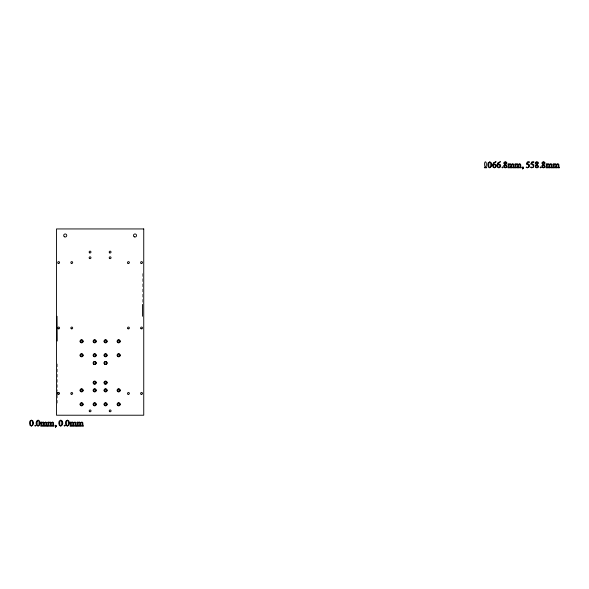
<?xml version="1.0" encoding="UTF-8"?>
<svg xmlns="http://www.w3.org/2000/svg" width="589" height="589" viewBox="0 0 589 589"><rect width="100%" height="100%" fill="white"/><g stroke="black" fill="none" stroke-linecap="round" stroke-linejoin="round"><path stroke-width="0.44" stroke-dasharray="2.94 2.21" d="M57.427 363.928L57.648 391.42M57.678 395.086L57.759 404.253M142.464 273.546L142.472 304.454"/><path stroke-width="0.88" d="M81.569 341.325L82.88 341.325A1.311 1.311 0 0 1 80.921 342.459A1.311 1.311 0 0 1 80.921 340.192A1.311 1.311 0 0 1 82.88 341.325M94.66 341.325L95.97 341.325A1.311 1.311 0 0 1 94.004 342.459A1.311 1.311 0 0 1 94.004 340.192A1.311 1.311 0 0 1 95.97 341.325M105.564 341.325L106.874 341.325M118.654 341.325L119.965 341.325M81.569 355.285L82.88 355.285M94.66 355.285L95.97 355.285M105.564 355.285L106.874 355.285M118.654 355.285L119.965 355.285M94.66 363.008L95.97 363.008A1.311 1.311 0 0 1 94.004 364.142A1.311 1.311 0 0 1 94.004 361.874A1.311 1.311 0 0 1 95.97 363.008M105.564 363.008L106.874 363.008M94.66 382.636L95.97 382.636A1.311 1.311 0 0 1 94.004 383.77A1.311 1.311 0 0 1 94.004 381.503A1.311 1.311 0 0 1 95.97 382.636M105.564 382.636L106.874 382.636A1.311 1.311 0 0 1 104.916 383.77A1.311 1.311 0 0 1 104.916 381.503A1.311 1.311 0 0 1 106.874 382.636M81.569 390.36L82.88 390.36A1.311 1.311 0 0 1 80.921 391.494A1.311 1.311 0 0 1 80.921 389.226A1.311 1.311 0 0 1 82.88 390.36M94.66 390.36L95.97 390.36A1.311 1.311 0 0 1 94.004 391.494A1.311 1.311 0 0 1 94.004 389.226A1.311 1.311 0 0 1 95.97 390.36M105.564 390.36L106.874 390.36A1.311 1.311 0 0 1 104.916 391.494A1.311 1.311 0 0 1 104.916 389.226A1.311 1.311 0 0 1 106.874 390.36M118.654 390.36L119.965 390.36A1.311 1.311 0 0 1 117.999 391.494A1.311 1.311 0 0 1 117.999 389.226A1.311 1.311 0 0 1 119.965 390.36M81.569 404.319L82.88 404.319A1.311 1.311 0 0 1 80.921 405.453A1.311 1.311 0 0 1 80.921 403.185A1.311 1.311 0 0 1 82.88 404.319M94.66 404.319L95.97 404.319A1.311 1.311 0 0 1 94.004 405.453A1.311 1.311 0 0 1 94.004 403.185A1.311 1.311 0 0 1 95.97 404.319M105.564 404.319L106.874 404.319A1.311 1.311 0 0 1 104.916 405.453A1.311 1.311 0 0 1 104.916 403.185A1.311 1.311 0 0 1 106.874 404.319M118.654 404.319L119.965 404.319A1.311 1.311 0 0 1 117.999 405.453A1.311 1.311 0 0 1 117.999 403.185A1.311 1.311 0 0 1 119.965 404.319M57.037 316.271L57.236 341.016M57.656 392.34L57.67 394.174M142.472 304.454L142.472 316.271M30.451 421.54L30.451 424.794L31.489 425.899L32.366 425.199L32.461 421.503L31.46 420.332L30.451 421.54M37.1 421.54L37.1 424.794L38.145 425.899L39.014 425.199L39.11 421.503L38.108 420.332L37.1 421.54M59.754 421.54L59.761 424.794L60.8 425.899L61.668 425.199L61.764 421.503L60.763 420.332L59.754 421.54M66.402 421.54L66.41 424.794L67.448 425.899L68.317 425.199L68.412 421.503L67.411 420.332L66.402 421.54M488.745 163.249L488.752 166.51L489.79 167.607L490.659 166.915L490.755 163.219L489.754 162.049L488.745 163.249M43.615 425.022L43.498 425.744C41.444 426.259 46.487 426.259 44.44 425.751L44.315 422.998L45.272 422.468L45.898 422.821L45.868 425.781C43.895 426.222 48.791 426.222 46.833 425.795L46.568 422.571L45.633 422.004L44.234 422.755L43.299 422.004L41.915 422.696C42.636 421.216 39.566 422.747 41.134 422.674L41.046 425.832C39.191 426.208 44.05 426.193 42.062 425.81L41.952 422.99L42.401 422.615L43.527 422.895L43.615 425.022M50.507 425.022L50.396 425.744C48.342 426.259 53.385 426.259 51.339 425.751L51.214 422.998L52.163 422.468L52.796 422.821L52.767 425.781C50.794 426.222 55.683 426.222 53.732 425.795L53.459 422.571L52.531 422.004L51.133 422.755L50.19 422.004L48.813 422.696C49.528 421.216 46.457 422.747 48.033 422.674L47.945 425.832C46.089 426.208 50.941 426.193 48.961 425.81L48.843 422.99L49.299 422.615L50.418 422.895L50.507 425.022M72.918 425.022L72.8 425.744C70.754 426.259 75.79 426.259 73.743 425.751L73.625 422.998L74.575 422.468L75.201 422.821L75.171 425.781C73.198 426.222 78.094 426.222 76.136 425.795L75.871 422.571L74.936 422.004L73.537 422.755L72.602 422.004L71.217 422.696C71.939 421.216 68.869 422.747 70.437 422.674L70.349 425.832C68.493 426.208 73.353 426.193 71.372 425.81L71.254 422.99L71.703 422.615L72.83 422.895L72.918 425.022M79.809 425.022L79.699 425.744C77.645 426.259 82.688 426.259 80.641 425.751L80.516 422.998L81.466 422.468L82.099 422.821L82.07 425.781C80.097 426.222 84.993 426.222 83.034 425.795L82.762 422.571L81.834 422.004L80.435 422.755L79.493 422.004L78.116 422.696C78.838 421.216 75.767 422.747 77.336 422.674L77.247 425.832C75.392 426.208 80.244 426.193 78.263 425.81L78.153 422.99L78.602 422.615L79.729 422.895L79.809 425.022M510.773 166.739L510.663 167.46C508.609 167.975 513.652 167.968 511.598 167.46L511.48 164.714L512.43 164.184L513.056 164.537L513.026 167.497C511.053 167.939 515.949 167.931 513.998 167.512L513.726 164.287L512.791 163.72L511.399 164.471L510.457 163.72L509.073 164.405C509.794 162.932 506.724 164.464 508.292 164.383L508.204 167.548C506.349 167.917 511.208 167.909 509.227 167.526L509.11 164.706L509.559 164.324L510.685 164.603L510.773 166.739M517.665 166.739L517.554 167.46C515.5 167.975 520.543 167.968 518.497 167.46L518.372 164.714L519.329 164.184L519.954 164.537L519.925 167.497C517.952 167.939 522.848 167.931 520.89 167.512L520.617 164.287L519.689 163.72L518.291 164.471L517.356 163.72L515.971 164.405C516.693 162.947 513.615 164.464 515.191 164.383L515.103 167.548C513.247 167.917 518.099 167.909 516.119 167.526L516.008 164.706L516.457 164.324L517.584 164.603L517.665 166.739M548.941 166.739L548.83 167.46C546.776 167.975 551.819 167.968 549.773 167.46L549.647 164.714L550.597 164.184L551.223 164.537L551.201 167.497C549.228 167.939 554.116 167.931 552.165 167.512L551.893 164.287L550.965 163.72L549.566 164.471L548.624 163.72L547.247 164.405C547.961 162.947 544.891 164.464 546.459 164.383L546.371 167.548C544.516 167.917 549.375 167.909 547.395 167.526L547.277 164.706L547.726 164.324L548.852 164.603L548.941 166.739M555.839 166.739L555.721 167.46C553.667 167.975 558.711 167.968 556.664 167.46L556.539 164.714L557.496 164.184L558.122 164.537L558.092 167.497C556.119 167.939 561.015 167.931 559.057 167.512L558.792 164.287L557.857 163.72L556.458 164.471L555.523 163.72L554.139 164.405C554.86 162.947 551.783 164.464 553.358 164.383L553.27 167.548C551.414 167.917 556.274 167.909 554.286 167.526L554.175 164.706L554.624 164.324L555.751 164.603L555.839 166.739M33.463 423.079L33.198 424.706L31.438 426.141L30.039 425.361L29.45 423.116L29.84 421.194L31.482 420.097L33.028 421.142L33.463 423.079M40.111 423.079L39.846 424.706L38.086 426.141L36.687 425.361L36.098 423.116L36.496 421.194L38.13 420.097L39.677 421.142L40.111 423.079M62.765 423.079L62.5 424.706L60.748 426.141L59.342 425.361L58.753 423.116L59.15 421.194L60.785 420.097L62.331 421.142L62.765 423.079M69.414 423.079L69.149 424.706L67.396 426.141L65.99 425.361L65.401 423.116L65.799 421.194L67.433 420.097L68.979 421.142L69.414 423.079M491.756 164.795L491.491 166.422L489.739 167.85L488.333 167.077L487.744 164.832L488.141 162.91L489.776 161.813L491.322 162.858L491.756 164.795M493.354 164.765L493.523 166.923L494.473 167.6L495.224 167.166L495.275 165.111L494.245 164.368L493.354 164.765M497.786 164.765L497.955 166.923L498.905 167.6L499.656 167.166L499.708 165.111L498.677 164.368L497.786 164.765M504.493 165.612L504.633 167.276L506.165 167.35L506.15 165.892L505.038 165.001L504.493 165.612M536.019 165.612L536.152 167.276L537.683 167.35L537.669 165.892L536.557 165.001L536.019 165.612M542.668 165.612L542.8 167.276L544.332 167.35L544.317 165.892L543.205 165.001L542.668 165.612M526.411 164.022L527.81 164.405L529.003 166.017L528.635 167.099L527.759 167.534L526.5 166.982L526.117 167.305L527.236 167.865L528.959 167.224L529.482 164.817L527.067 163.359L527.435 162.601C530.048 163.381 530.38 160.664 527.376 161.909L526.426 163.978M530.844 164.022L532.242 164.405L533.435 166.017L533.067 167.099L532.191 167.534L530.932 166.982L530.549 167.305L531.668 167.865L533.391 167.224L533.914 164.817L531.499 163.359L531.867 162.601C534.481 163.381 534.812 160.664 531.808 161.909L530.858 163.978M485.122 166.989L484.961 167.497C482.325 167.931 488.627 167.887 486.058 167.541C487.537 158.765 483.002 161.231 485.122 166.989M506.297 163.028L505.465 164.316L504.361 162.903L505.274 162.041L506.297 163.028M537.816 163.028L536.984 164.316L535.88 162.903L536.793 162.041L537.816 163.028M544.464 163.028L543.632 164.316L542.528 162.903L543.441 162.041L544.464 163.028M56.073 426.186L55.418 427.319L56.419 425.965L56.198 425.368L55.3 425.317L55.329 426.002L56.073 426.186M523.231 167.902L522.583 169.036L523.577 167.681L523.363 167.085L522.458 167.033L522.487 167.718L523.231 167.902M496.247 165.803L495.739 167.232L494.414 167.865L493.03 167.151L492.404 165.251L493.611 162.63C499.376 160.79 493.287 162.034 493.464 164.346L494.62 163.963L495.776 164.441L496.247 165.803M500.679 165.803L500.171 167.232L498.846 167.865L497.462 167.151L496.836 165.251L498.044 162.63C503.809 160.79 497.72 162.034 497.896 164.346L499.052 163.963L500.208 164.441L500.679 165.803M504 165.472L503.654 166.444L504.155 167.475L505.369 167.865L506.621 167.438L507.092 166.392L505.723 164.493L506.923 163.05L506.511 162.181L505.406 161.798L504.177 162.196L503.698 163.168L504.802 164.817L504 165.472M535.526 165.472L535.173 166.444L535.673 167.475L536.888 167.865L538.147 167.438L538.611 166.392L537.242 164.493L538.442 163.05L538.037 162.181L536.925 161.798L535.696 162.196L535.217 163.168L536.321 164.817L535.526 165.472M542.174 165.472L541.821 166.444L542.322 167.475L543.537 167.865L544.796 167.438L545.259 166.392L543.89 164.493L545.09 163.05L544.685 162.181L543.573 161.798L542.344 162.196L541.865 163.168L542.97 164.817L542.174 165.472M35.738 425.663L35.252 426.156L34.758 425.663L35.252 425.177L35.738 425.663M65.04 425.663L64.554 426.156L64.061 425.663L64.554 425.177L65.04 425.663M502.896 167.379L502.41 167.872L501.916 167.379L502.41 166.893L502.896 167.379M541.07 167.379L540.577 167.872L540.084 167.379L540.577 166.893L541.07 167.379M143.738 228.944L56.485 228.944L56.485 415.223L143.738 415.223L143.738 228.944M58.083 394.115A0.913 0.913 0 0 0 59.57 393.57A0.913 0.913 0 0 0 58.355 392.554A0.913 0.913 0 0 0 58.083 394.115M104.525 342.445A1.524 1.524 0 0 0 107.058 341.664A1.524 1.524 0 0 0 105.114 339.868A1.524 1.524 0 0 0 104.525 342.445M141.051 328.736A0.913 0.913 0 0 0 142.472 328.036A0.913 0.913 0 0 0 141.154 327.153A0.913 0.913 0 0 0 141.051 328.736M58.164 263.298A0.913 0.913 0 0 0 59.585 262.598A0.913 0.913 0 0 0 58.259 261.715A0.913 0.913 0 0 0 58.164 263.298M93.739 342.54A1.524 1.524 0 0 0 96.176 341.517A1.524 1.524 0 0 0 94.071 339.919A1.524 1.524 0 0 0 93.739 342.54M93.754 364.238A1.524 1.524 0 0 0 96.176 363.177A1.524 1.524 0 0 0 94.049 361.609A1.524 1.524 0 0 0 93.754 364.238M89.602 252.85A0.913 0.913 0 0 0 90.971 252.055A0.913 0.913 0 0 0 89.602 251.26A0.913 0.913 0 0 0 89.602 252.85M117.881 405.637A1.524 1.524 0 0 0 120.178 404.326A1.524 1.524 0 0 0 117.896 402.994A1.524 1.524 0 0 0 117.881 405.637M127.923 263.276A0.913 0.913 0 0 0 129.381 262.642A0.913 0.913 0 0 0 128.1 261.7A0.913 0.913 0 0 0 127.923 263.276M71.151 394.1A0.913 0.913 0 0 0 72.653 393.599A0.913 0.913 0 0 0 71.468 392.546A0.913 0.913 0 0 0 71.151 394.1M71.284 328.758A0.913 0.913 0 0 0 72.675 327.992A0.913 0.913 0 0 0 71.313 327.175A0.913 0.913 0 0 0 71.284 328.758M89.58 411.623A0.913 0.913 0 0 0 91.015 410.945A0.913 0.913 0 0 0 89.712 410.04A0.913 0.913 0 0 0 89.58 411.623M134.248 236.815A1.524 1.524 0 0 0 136.538 235.49A1.524 1.524 0 0 0 134.248 234.164A1.524 1.524 0 0 0 134.248 236.815M80.759 356.581A1.524 1.524 0 0 0 83.101 355.336A1.524 1.524 0 0 0 80.855 353.937A1.524 1.524 0 0 0 80.759 356.581M128.012 394.21A0.913 0.913 0 0 0 129.389 393.415A0.913 0.913 0 0 0 128.012 392.62A0.913 0.913 0 0 0 128.012 394.21M89.432 258.416A0.913 0.913 0 0 0 90.949 257.938A0.913 0.913 0 0 0 89.778 256.87A0.913 0.913 0 0 0 89.432 258.416M109.635 258.512A0.913 0.913 0 0 0 111.041 257.776A0.913 0.913 0 0 0 109.701 256.922A0.913 0.913 0 0 0 109.635 258.512M80.7 342.577A1.524 1.524 0 0 0 83.093 341.458A1.524 1.524 0 0 0 80.929 339.941A1.524 1.524 0 0 0 80.7 342.577M117.623 391.486A1.524 1.524 0 0 0 120.149 390.684A1.524 1.524 0 0 0 118.19 388.902A1.524 1.524 0 0 0 117.623 391.486M104.702 356.544A1.524 1.524 0 0 0 107.088 355.403A1.524 1.524 0 0 0 104.908 353.908A1.524 1.524 0 0 0 104.702 356.544M109.657 252.872A0.913 0.913 0 0 0 111.034 252.077A0.913 0.913 0 0 0 109.657 251.282A0.913 0.913 0 0 0 109.657 252.872M141.088 394.203A0.913 0.913 0 0 0 142.472 393.423A0.913 0.913 0 0 0 141.11 392.613A0.913 0.913 0 0 0 141.088 394.203M117.586 342.423A1.524 1.524 0 0 0 120.134 341.701A1.524 1.524 0 0 0 118.242 339.853A1.524 1.524 0 0 0 117.586 342.423M128.012 328.765A0.913 0.913 0 0 0 129.389 327.977A0.913 0.913 0 0 0 128.012 327.182A0.913 0.913 0 0 0 128.012 328.765M117.601 356.397A1.524 1.524 0 0 0 120.141 355.638A1.524 1.524 0 0 0 118.22 353.82A1.524 1.524 0 0 0 117.601 356.397M109.628 411.615A0.913 0.913 0 0 0 111.063 410.938A0.913 0.913 0 0 0 109.753 410.032A0.913 0.913 0 0 0 109.628 411.615M141.102 263.327A0.913 0.913 0 0 0 142.472 262.539A0.913 0.913 0 0 0 141.102 261.744A0.913 0.913 0 0 0 141.102 263.327M93.614 383.756A1.524 1.524 0 0 0 96.147 382.983A1.524 1.524 0 0 0 94.218 381.179A1.524 1.524 0 0 0 93.614 383.756M93.813 405.593A1.524 1.524 0 0 0 96.184 404.415A1.524 1.524 0 0 0 93.982 402.95A1.524 1.524 0 0 0 93.813 405.593M104.709 405.585A1.524 1.524 0 0 0 107.088 404.429A1.524 1.524 0 0 0 104.901 402.95A1.524 1.524 0 0 0 104.709 405.585M93.828 356.566A1.524 1.524 0 0 0 96.184 355.366A1.524 1.524 0 0 0 93.968 353.923A1.524 1.524 0 0 0 93.828 356.566M93.614 391.471A1.524 1.524 0 0 0 96.147 390.713A1.524 1.524 0 0 0 94.225 388.895A1.524 1.524 0 0 0 93.614 391.471M64.275 236.697A1.524 1.524 0 0 0 66.726 235.696A1.524 1.524 0 0 0 64.635 234.076A1.524 1.524 0 0 0 64.275 236.697M104.746 383.925A1.524 1.524 0 0 0 107.095 382.703A1.524 1.524 0 0 0 104.857 381.282A1.524 1.524 0 0 0 104.746 383.925M104.489 364.083A1.524 1.524 0 0 0 107.043 363.398A1.524 1.524 0 0 0 105.173 361.528A1.524 1.524 0 0 0 104.489 364.083M80.524 391.471A1.524 1.524 0 0 0 83.056 390.713A1.524 1.524 0 0 0 81.135 388.895A1.524 1.524 0 0 0 80.524 391.471M104.592 391.538A1.524 1.524 0 0 0 107.073 390.61A1.524 1.524 0 0 0 105.033 388.931A1.524 1.524 0 0 0 104.592 391.538M80.509 405.416A1.524 1.524 0 0 0 83.049 404.695A1.524 1.524 0 0 0 81.157 402.847A1.524 1.524 0 0 0 80.509 405.416M58.127 328.714A0.913 0.913 0 0 0 59.577 328.073A0.913 0.913 0 0 0 58.296 327.138A0.913 0.913 0 0 0 58.127 328.714M71.298 263.327A0.913 0.913 0 0 0 72.675 262.539A0.913 0.913 0 0 0 71.298 261.744A0.913 0.913 0 0 0 71.298 263.327M104.43 341.981A1.311 1.311 0 0 0 106.697 341.981A1.311 1.311 0 0 0 105.564 340.015A1.311 1.311 0 0 0 104.43 341.981M117.52 341.981A1.311 1.311 0 0 0 119.788 341.981A1.311 1.311 0 0 0 118.654 340.015A1.311 1.311 0 0 0 117.52 341.981M117.52 355.94A1.311 1.311 0 0 0 119.788 355.94A1.311 1.311 0 0 0 118.654 353.974A1.311 1.311 0 0 0 117.52 355.94M104.43 355.94A1.311 1.311 0 0 0 106.697 355.94A1.311 1.311 0 0 0 105.564 353.974A1.311 1.311 0 0 0 104.43 355.94M93.526 355.94A1.311 1.311 0 0 0 95.793 355.94A1.311 1.311 0 0 0 94.66 353.974A1.311 1.311 0 0 0 93.526 355.94M80.435 355.94A1.311 1.311 0 0 0 82.703 355.94A1.311 1.311 0 0 0 81.569 353.974A1.311 1.311 0 0 0 80.435 355.94M104.43 363.663A1.311 1.311 0 0 0 106.697 363.663A1.311 1.311 0 0 0 105.564 361.698A1.311 1.311 0 0 0 104.43 363.663"/></g></svg>
